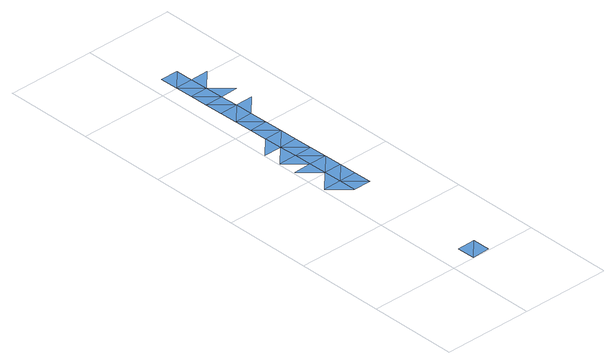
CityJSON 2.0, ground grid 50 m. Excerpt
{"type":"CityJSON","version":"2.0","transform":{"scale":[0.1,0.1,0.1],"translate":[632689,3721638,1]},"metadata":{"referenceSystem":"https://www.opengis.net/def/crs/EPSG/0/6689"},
"CityObjects":{
"waterbody1":{"type":"WaterBody","attributes":{"name":"福岡県津波浸水想定図","class":"1140","function":"2","WaterBodyTsunamiRiskAttribute.description":"1","WaterBodyTsunamiRiskAttribute.rank":"1"},"geometry":[{"type":"MultiSurface","lod":"1","boundaries":[[[0,1,2]],[[3,2,1]],[[4,5,6]],[[7,6,8]],[[8,9,7]],[[10,7,9]],[[11,12,13]],[[10,9,14]],[[13,10,11]],[[11,10,14]],[[15,12,16]],[[16,12,11]],[[16,17,15]],[[18,11,14]],[[19,15,17]],[[17,20,19]],[[21,17,16]],[[22,20,17]]]}]},
"waterbody2":{"type":"WaterBody","attributes":{"name":"福岡県津波浸水想定図","class":"1140","function":"2","WaterBodyTsunamiRiskAttribute.description":"1","WaterBodyTsunamiRiskAttribute.rank":"2"},"geometry":[{"type":"MultiSurface","lod":"1","boundaries":[[[23,24,25]],[[26,23,25]],[[27,28,26]],[[25,24,29]],[[30,31,27]],[[5,31,30]],[[25,29,32]],[[26,25,33]],[[25,32,33]],[[27,26,34]],[[30,27,34]],[[26,33,34]],[[30,35,5]],[[8,6,5]],[[30,34,35]],[[35,36,5]],[[5,36,8]],[[37,19,38]],[[19,20,38]]]}]}
},
"vertices":[
[231,6,8],[229,106,8],[131,4,8],[129,104,8],[6,1302,8],[106,1303,8],[104,1403,8],[102,1503,8],[204,1405,8],[202,1505,8],[100,1603,8],[198,1705,8],[96,1803,7],[98,1703,8],[200,1605,8],[94,1903,7],[196,1805,7],[194,1905,7],[298,1707,8],[92,2003,8],[192,2005,7],[296,1807,8],[292,2007,7],
[14,902,8],[116,804,8],[114,904,8],[112,1004,8],[110,1104,8],[10,1102,8],[216,806,8],[108,1204,8],[8,1202,8],[214,906,8],[212,1005,8],[210,1105,8],[208,1205,8],[206,1305,8],[90,2103,7],[190,2105,7]
]}
